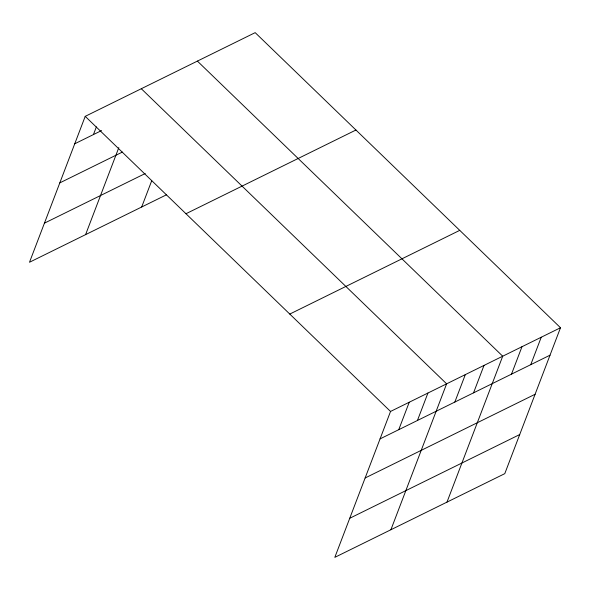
<?xml version="1.0" encoding="UTF-8"?>
<svg xmlns="http://www.w3.org/2000/svg" width="590" height="590" viewBox="0 0 590 590"><rect width="100%" height="100%" fill="white"/><g stroke="black" fill="none" stroke-linecap="round" stroke-linejoin="round"><path stroke-width="0.89" d="M560.5 327.745L390.536 411.451L334.818 557.358L504.782 473.652L560.5 327.745L255.182 32.642L85.218 116.348L29.5 262.255L166.557 194.752M93.434 134.579L96.384 126.865M85.587 234.636L118.819 147.611M141.681 207.009L151.741 180.665M398.751 429.682L409.231 402.247M417.447 420.471L427.927 393.036M390.904 529.739L446.623 383.825L141.305 88.729M454.838 402.055L465.318 374.62M473.541 392.844L484.014 365.409M446.991 502.112L502.71 356.205L197.392 61.102M511.5 374.156L521.973 346.714M530.757 364.664L541.236 337.229M74.738 143.783L101.569 130.574M59.811 182.885L122.403 152.058M44.427 223.16L145.228 173.519M185.968 213.735L355.94 130.021M289.779 314.072L459.743 230.358M380.056 438.886L550.02 355.18M365.129 477.981L535.093 394.275M349.745 518.263L519.709 434.557M85.218 116.348L390.536 411.451"/></g></svg>
